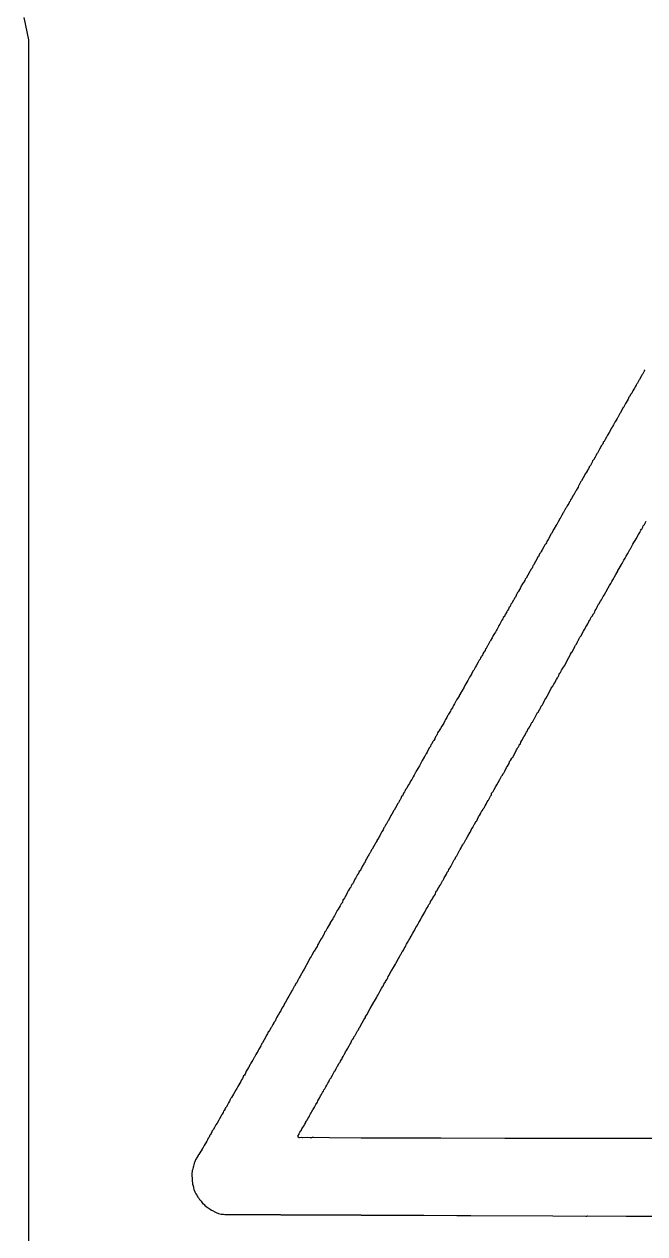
# Model space of a CAD drawing. Header units: inches. Extents: x 0 to 5379, y 0 to 5429.
# Drawn here: x 303.22 to 308.1, y 90.54 to 100.06 of the extents above; entities that cross this region are included whole.
import ezdxf

# ---------------------------------------------------------------- set-up
doc = ezdxf.new("R2010")
doc.units = ezdxf.units.IN
doc.layers.add('Bottom Overlay', color=54, linetype='Continuous')
doc.layers.add('SIG 01', color=90, linetype='Continuous')

msp = doc.modelspace()

# ---------------------------------------------------------------- linework, layer by layer
at = {"layer": 'Bottom Overlay'}
for p, q in [((308.0906, 97.3295), (308.0792, 97.3082)), ((308.0939, 97.3376), (308.0906, 97.3295)), ((308.0972, 97.3409), (308.0939, 97.3376)), ((308.0383, 97.2363), (308.0334, 97.2314)), ((308.0498, 97.2576), (308.0383, 97.2363)), ((308.0514, 97.2608), (308.0498, 97.2576)), ((308.0547, 97.2641), (308.0514, 97.2608)), ((308.071, 97.2935), (308.0547, 97.2641)), ((308.0759, 97.305), (308.071, 97.2935)), ((308.0792, 97.3082), (308.0759, 97.305)), ((307.9861, 97.1481), (307.9763, 97.1301)), ((307.9942, 97.1563), (307.9861, 97.1481)), ((307.9975, 97.1644), (307.9942, 97.1563)), ((308.0024, 97.1759), (307.9975, 97.1644)), ((308.0106, 97.1873), (308.0024, 97.1759)), ((308.0138, 97.1955), (308.0106, 97.1873)), ((308.0204, 97.2053), (308.0138, 97.1955)), ((308.0285, 97.22), (308.0204, 97.2053)), ((308.0334, 97.2314), (308.0285, 97.22)), ((307.9289, 97.0452), (307.924, 97.0403)), ((307.9452, 97.0762), (307.9289, 97.0452)), ((307.9534, 97.0909), (307.9452, 97.0762)), ((307.955, 97.0942), (307.9534, 97.0909)), ((307.9575, 97.0966), (307.955, 97.0942)), ((307.9656, 97.1097), (307.9575, 97.0966)), ((307.9714, 97.1252), (307.9656, 97.1097)), ((307.9763, 97.1301), (307.9714, 97.1252)), ((307.8782, 96.9586), (307.8635, 96.9308)), ((307.8799, 96.9619), (307.8782, 96.9586)), ((307.8831, 96.9651), (307.8799, 96.9619)), ((307.8995, 96.9962), (307.8831, 96.9651)), ((307.9011, 96.9994), (307.8995, 96.9962)), ((307.9044, 97.0027), (307.9011, 96.9994)), ((307.924, 97.0403), (307.9044, 97.0027)), ((307.8317, 96.8793), (307.8178, 96.8508)), ((307.839, 96.8883), (307.8317, 96.8793)), ((307.8406, 96.8949), (307.839, 96.8883)), ((307.8488, 96.9063), (307.8406, 96.8949)), ((307.8586, 96.9243), (307.8488, 96.9063)), ((307.8603, 96.9275), (307.8586, 96.9243)), ((307.8635, 96.9308), (307.8603, 96.9275)), ((307.7671, 96.7658), (307.7622, 96.7527)), ((307.7688, 96.7707), (307.7671, 96.7658)), ((307.7704, 96.774), (307.7688, 96.7707)), ((307.7753, 96.7772), (307.7704, 96.774)), ((307.7835, 96.7919), (307.7753, 96.7772)), ((307.7949, 96.8099), (307.7835, 96.7919)), ((307.7965, 96.8164), (307.7949, 96.8099)), ((307.8031, 96.8262), (307.7965, 96.8164)), ((307.8145, 96.8475), (307.8031, 96.8262)), ((307.8178, 96.8508), (307.8145, 96.8475)), ((307.7132, 96.6694), (307.7091, 96.6588)), ((307.7165, 96.6776), (307.7132, 96.6694)), ((307.723, 96.6841), (307.7165, 96.6776)), ((307.7393, 96.7151), (307.723, 96.6841)), ((307.7549, 96.7437), (307.7393, 96.7151)), ((307.7622, 96.7527), (307.7549, 96.7437)), ((307.6577, 96.573), (307.6528, 96.5616)), ((307.6593, 96.5763), (307.6577, 96.573)), ((307.6675, 96.5877), (307.6593, 96.5763)), ((307.6805, 96.6122), (307.6675, 96.5877)), ((307.6854, 96.6237), (307.6805, 96.6122)), ((307.6871, 96.6269), (307.6854, 96.6237)), ((307.6952, 96.6351), (307.6871, 96.6269)), ((307.705, 96.6531), (307.6952, 96.6351)), ((307.7091, 96.6588), (307.705, 96.6531)), ((307.6119, 96.4913), (307.5988, 96.4668)), ((307.6233, 96.5126), (307.6119, 96.4913)), ((307.6266, 96.5207), (307.6233, 96.5126)), ((307.6315, 96.5256), (307.6266, 96.5207)), ((307.6413, 96.5436), (307.6315, 96.5256)), ((307.643, 96.5469), (307.6413, 96.5436)), ((307.6462, 96.5501), (307.643, 96.5469)), ((307.6528, 96.5616), (307.6462, 96.5501)), ((307.5482, 96.3786), (307.5368, 96.3573)), ((307.5498, 96.3818), (307.5482, 96.3786)), ((307.5531, 96.3851), (307.5498, 96.3818)), ((307.5629, 96.4031), (307.5531, 96.3851)), ((307.5711, 96.4178), (307.5629, 96.4031)), ((307.5743, 96.426), (307.5711, 96.4178)), ((307.5776, 96.4292), (307.5743, 96.426)), ((307.5939, 96.4603), (307.5776, 96.4292)), ((307.5956, 96.4635), (307.5939, 96.4603)), ((307.5988, 96.4668), (307.5956, 96.4635)), ((307.4975, 96.2887), (307.491, 96.2773)), ((307.5008, 96.2969), (307.4975, 96.2887)), ((307.5041, 96.3002), (307.5008, 96.2969)), ((307.5057, 96.3034), (307.5041, 96.3002)), ((307.5082, 96.3059), (307.5057, 96.3034)), ((307.5123, 96.3165), (307.5082, 96.3059)), ((307.5188, 96.3263), (307.5123, 96.3165)), ((307.5319, 96.3508), (307.5188, 96.3263)), ((307.5335, 96.3541), (307.5319, 96.3508)), ((307.5368, 96.3573), (307.5335, 96.3541)), ((307.4436, 96.1972), (307.4289, 96.1694)), ((307.4534, 96.2152), (307.4436, 96.1972)), ((307.4551, 96.2185), (307.4534, 96.2152)), ((307.4583, 96.2217), (307.4551, 96.2185)), ((307.46, 96.225), (307.4583, 96.2217)), ((307.4624, 96.2275), (307.46, 96.225)), ((307.4665, 96.2381), (307.4624, 96.2275)), ((307.4714, 96.2495), (307.4665, 96.2381)), ((307.4763, 96.2544), (307.4714, 96.2495)), ((307.4804, 96.2601), (307.4763, 96.2544)), ((307.4845, 96.2707), (307.4804, 96.2601)), ((307.491, 96.2773), (307.4845, 96.2707)), ((307.3979, 96.1172), (307.3815, 96.0861)), ((307.3995, 96.1204), (307.3979, 96.1172)), ((307.4028, 96.1237), (307.3995, 96.1204)), ((307.4142, 96.1449), (307.4028, 96.1237)), ((307.424, 96.1629), (307.4142, 96.1449)), ((307.4257, 96.1662), (307.424, 96.1629)), ((307.4289, 96.1694), (307.4257, 96.1662)), ((308.0718, 96.0869), (308.0759, 96.091)), ((308.0759, 96.091), (308.0792, 96.1025)), ((308.0792, 96.1025), (308.0833, 96.1131)), ((308.0833, 96.1131), (308.0857, 96.1155)), ((308.0857, 96.1155), (308.0874, 96.1188)), ((308.0874, 96.1188), (308.0923, 96.1237)), ((308.0923, 96.1237), (308.1053, 96.1482)), ((307.3293, 95.9979), (307.326, 95.9897)), ((307.3374, 96.0093), (307.3293, 95.9979)), ((307.3538, 96.0387), (307.3374, 96.0093)), ((307.357, 96.0469), (307.3538, 96.0387)), ((307.3619, 96.0518), (307.357, 96.0469)), ((307.3766, 96.0796), (307.3619, 96.0518)), ((307.3783, 96.0829), (307.3766, 96.0796)), ((307.3815, 96.0861), (307.3783, 96.0829)), ((308.0106, 95.9799), (308.0204, 95.9979)), ((308.0204, 95.9979), (308.0269, 96.0093)), ((308.0269, 96.0093), (308.0449, 96.0436)), ((308.0449, 96.0436), (308.0555, 96.0592)), ((308.0555, 96.0592), (308.0596, 96.0682)), ((308.0596, 96.0682), (308.0637, 96.0788)), ((308.0637, 96.0788), (308.0686, 96.0853)), ((308.0686, 96.0853), (308.0718, 96.0869)), ((307.277, 95.9031), (307.2696, 95.8942)), ((307.2802, 95.9113), (307.277, 95.9031)), ((307.2884, 95.9227), (307.2802, 95.9113)), ((307.3015, 95.9473), (307.2884, 95.9227)), ((307.3097, 95.962), (307.3015, 95.9473)), ((307.3113, 95.9652), (307.3097, 95.962)), ((307.3162, 95.9701), (307.3113, 95.9652)), ((307.3219, 95.9791), (307.3162, 95.9701)), ((307.326, 95.9897), (307.3219, 95.9791)), ((307.9615, 95.895), (307.9681, 95.9048)), ((307.9681, 95.9048), (307.9722, 95.9154)), ((307.9722, 95.9154), (307.9787, 95.9252)), ((307.9787, 95.9252), (307.9812, 95.9276)), ((307.9812, 95.9276), (307.9828, 95.9309)), ((307.9828, 95.9309), (308.0024, 95.9685)), ((308.0024, 95.9685), (308.0106, 95.9799)), ((307.2231, 95.8067), (307.2198, 95.8035)), ((307.2492, 95.8558), (307.2231, 95.8067)), ((307.2508, 95.8623), (307.2492, 95.8558)), ((307.2541, 95.8656), (307.2508, 95.8623)), ((307.2557, 95.8688), (307.2541, 95.8656)), ((307.2615, 95.8745), (307.2557, 95.8688)), ((307.2647, 95.8827), (307.2615, 95.8745)), ((307.2672, 95.8917), (307.2647, 95.8827)), ((307.2696, 95.8942), (307.2672, 95.8917)), ((307.9093, 95.8018), (307.9109, 95.8051)), ((307.9109, 95.8051), (307.9174, 95.8149)), ((307.9174, 95.8149), (307.9223, 95.8263)), ((307.9223, 95.8263), (307.9305, 95.8411)), ((307.9305, 95.8411), (307.9419, 95.859)), ((307.9419, 95.859), (307.9501, 95.8737)), ((307.9501, 95.8737), (307.9615, 95.895)), ((307.1757, 95.7251), (307.1626, 95.7005)), ((307.1904, 95.7528), (307.1757, 95.7251)), ((307.1937, 95.7561), (307.1904, 95.7528)), ((307.2002, 95.7675), (307.1937, 95.7561)), ((307.2018, 95.7708), (307.2002, 95.7675)), ((307.2051, 95.7741), (307.2018, 95.7708)), ((307.2067, 95.7773), (307.2051, 95.7741)), ((307.2092, 95.7798), (307.2067, 95.7773)), ((307.2124, 95.788), (307.2092, 95.7798)), ((307.2149, 95.7969), (307.2124, 95.788)), ((307.2182, 95.8002), (307.2149, 95.7969)), ((307.2198, 95.8035), (307.2182, 95.8002)), ((307.8439, 95.6875), (307.8668, 95.73)), ((307.8668, 95.73), (307.8831, 95.7561)), ((307.8831, 95.7561), (307.8848, 95.7594)), ((307.8848, 95.7594), (307.8946, 95.7773)), ((307.8946, 95.7773), (307.9011, 95.7888)), ((307.9011, 95.7888), (307.9093, 95.8018)), ((307.1177, 95.6229), (307.0997, 95.5919)), ((307.1218, 95.6336), (307.1177, 95.6229)), ((307.125, 95.6417), (307.1218, 95.6336)), ((307.1299, 95.6466), (307.125, 95.6417)), ((307.1397, 95.6646), (307.1299, 95.6466)), ((307.1446, 95.6695), (307.1397, 95.6646)), ((307.1512, 95.6809), (307.1446, 95.6695)), ((307.1561, 95.6924), (307.1512, 95.6809)), ((307.1577, 95.6956), (307.1561, 95.6924)), ((307.1626, 95.7005), (307.1577, 95.6956)), ((307.7916, 95.5943), (307.808, 95.6254)), ((307.808, 95.6254), (307.8178, 95.6434)), ((307.8178, 95.6434), (307.8243, 95.6499)), ((307.8243, 95.6499), (307.8276, 95.6581)), ((307.8276, 95.6581), (307.8341, 95.6695)), ((307.8341, 95.6695), (307.8374, 95.6728)), ((307.8374, 95.6728), (307.8439, 95.6875)), ((307.0613, 95.5241), (307.0515, 95.5061)), ((307.0629, 95.5274), (307.0613, 95.5241)), ((307.0662, 95.5306), (307.0629, 95.5274)), ((307.0679, 95.5339), (307.0662, 95.5306)), ((307.0711, 95.5421), (307.0679, 95.5339)), ((307.0777, 95.5519), (307.0711, 95.5421)), ((307.0842, 95.5633), (307.0777, 95.5519)), ((307.0875, 95.5715), (307.0842, 95.5633)), ((307.0924, 95.5829), (307.0875, 95.5715)), ((307.0956, 95.5862), (307.0924, 95.5829)), ((307.0997, 95.5919), (307.0956, 95.5862)), ((307.7377, 95.5012), (307.7475, 95.5192)), ((307.7475, 95.5192), (307.7541, 95.529)), ((307.7541, 95.529), (307.7606, 95.5404)), ((307.7606, 95.5404), (307.7688, 95.5551)), ((307.7688, 95.5551), (307.7753, 95.5666)), ((307.7753, 95.5666), (307.7884, 95.5911)), ((307.7884, 95.5911), (307.7916, 95.5943)), ((307.0107, 95.4359), (307.0025, 95.4212)), ((307.0172, 95.4457), (307.0107, 95.4359)), ((307.0237, 95.4571), (307.0172, 95.4457)), ((307.0303, 95.4718), (307.0237, 95.4571)), ((307.0335, 95.4751), (307.0303, 95.4718)), ((307.0393, 95.4841), (307.0335, 95.4751)), ((307.0433, 95.4947), (307.0393, 95.4841)), ((307.0515, 95.5061), (307.0433, 95.4947)), ((307.692, 95.4195), (307.6969, 95.4244)), ((307.6969, 95.4244), (307.7018, 95.4359)), ((307.7018, 95.4359), (307.7059, 95.4465)), ((307.7059, 95.4465), (307.7124, 95.4563)), ((307.7124, 95.4563), (307.7165, 95.4604)), ((307.7165, 95.4604), (307.7214, 95.4718)), ((307.7214, 95.4718), (307.7246, 95.48)), ((307.7246, 95.48), (307.7328, 95.4947)), ((307.7328, 95.4947), (307.7361, 95.4979)), ((307.7361, 95.4979), (307.7377, 95.5012)), ((306.9551, 95.3378), (306.9486, 95.328)), ((306.9723, 95.3697), (306.9551, 95.3378)), ((306.9788, 95.3795), (306.9723, 95.3697)), ((306.9829, 95.3901), (306.9788, 95.3795)), ((306.9919, 95.3991), (306.9829, 95.3901)), ((306.996, 95.4097), (306.9919, 95.3991)), ((306.9992, 95.4179), (306.996, 95.4097)), ((307.0025, 95.4212), (306.9992, 95.4179)), ((307.6397, 95.328), (307.6479, 95.3395)), ((307.6479, 95.3395), (307.6519, 95.3501)), ((307.6519, 95.3501), (307.6552, 95.3583)), ((307.6552, 95.3583), (307.6609, 95.3672)), ((307.6609, 95.3672), (307.6642, 95.3705)), ((307.6642, 95.3705), (307.6658, 95.3738)), ((307.6658, 95.3738), (307.6691, 95.3819)), ((307.6691, 95.3819), (307.6732, 95.3926)), ((307.6732, 95.3926), (307.6822, 95.4016)), ((307.6822, 95.4016), (307.692, 95.4195)), ((306.9012, 95.2447), (306.8947, 95.23)), ((306.9045, 95.248), (306.9012, 95.2447)), ((306.9143, 95.2659), (306.9045, 95.248)), ((306.9208, 95.2758), (306.9143, 95.2659)), ((306.929, 95.2905), (306.9208, 95.2758)), ((306.9339, 95.2986), (306.929, 95.2905)), ((306.9453, 95.3199), (306.9339, 95.2986)), ((306.9486, 95.328), (306.9453, 95.3199)), ((307.5776, 95.2202), (307.5858, 95.2349)), ((307.5858, 95.2349), (307.5907, 95.2398)), ((307.5907, 95.2398), (307.5923, 95.2431)), ((307.5923, 95.2431), (307.6135, 95.2839)), ((307.6135, 95.2839), (307.6217, 95.2954)), ((307.6217, 95.2954), (307.6233, 95.2986)), ((307.6233, 95.2986), (307.6332, 95.3166)), ((307.6332, 95.3166), (307.6397, 95.328)), ((306.844, 95.1434), (306.8391, 95.132)), ((306.8473, 95.1467), (306.844, 95.1434)), ((306.8587, 95.1679), (306.8473, 95.1467)), ((306.8604, 95.1712), (306.8587, 95.1679)), ((306.8636, 95.1745), (306.8604, 95.1712)), ((306.8783, 95.2022), (306.8636, 95.1745)), ((306.88, 95.2055), (306.8783, 95.2022)), ((306.8832, 95.2088), (306.88, 95.2055)), ((306.8947, 95.23), (306.8832, 95.2088)), ((307.5302, 95.132), (307.54, 95.1499)), ((307.54, 95.1499), (307.5449, 95.1614)), ((307.5449, 95.1614), (307.5515, 95.1728)), ((307.5515, 95.1728), (307.558, 95.1794)), ((307.558, 95.1794), (307.5653, 95.1998)), ((307.5653, 95.1998), (307.5694, 95.2055)), ((307.5694, 95.2055), (307.5727, 95.2088)), ((307.5727, 95.2088), (307.5743, 95.212)), ((307.5743, 95.212), (307.5776, 95.2202)), ((306.7917, 95.0503), (306.7852, 95.0388)), ((306.7934, 95.0536), (306.7917, 95.0503)), ((306.7966, 95.0568), (306.7934, 95.0536)), ((306.7983, 95.0601), (306.7966, 95.0568)), ((306.8007, 95.0625), (306.7983, 95.0601)), ((306.8048, 95.0732), (306.8007, 95.0625)), ((306.8081, 95.0813), (306.8048, 95.0732)), ((306.8122, 95.0854), (306.8081, 95.0813)), ((306.8154, 95.087), (306.8122, 95.0854)), ((306.8203, 95.0952), (306.8154, 95.087)), ((306.8228, 95.1042), (306.8203, 95.0952)), ((306.826, 95.1124), (306.8228, 95.1042)), ((306.8277, 95.1156), (306.826, 95.1124)), ((306.8326, 95.1205), (306.8277, 95.1156)), ((306.8391, 95.132), (306.8326, 95.1205)), ((307.4632, 95.0111), (307.4975, 95.0764)), ((307.4975, 95.0764), (307.509, 95.0944)), ((307.509, 95.0944), (307.5123, 95.1026)), ((307.5123, 95.1026), (307.5188, 95.114)), ((307.5188, 95.114), (307.5237, 95.1189)), ((307.5237, 95.1189), (307.5253, 95.1222)), ((307.5253, 95.1222), (307.5286, 95.1254)), ((307.5286, 95.1254), (307.5302, 95.132)), ((306.7444, 94.967), (306.7329, 94.9457)), ((306.7509, 94.9768), (306.7444, 94.967)), ((306.764, 95.0013), (306.7509, 94.9768)), ((306.7705, 95.0111), (306.764, 95.0013)), ((306.7852, 95.0388), (306.7705, 95.0111)), ((307.4216, 94.9433), (307.4273, 94.9523)), ((307.4273, 94.9523), (307.4338, 94.9588)), ((307.4338, 94.9588), (307.4371, 94.967)), ((307.4371, 94.967), (307.4412, 94.9776)), ((307.4412, 94.9776), (307.4453, 94.9817)), ((307.4453, 94.9817), (307.4469, 94.9849)), ((307.4469, 94.9849), (307.4551, 94.9996)), ((307.4551, 94.9996), (307.4632, 95.0111)), ((306.6806, 94.8542), (306.6741, 94.8428)), ((306.6888, 94.8673), (306.6806, 94.8542)), ((306.7035, 94.8951), (306.6888, 94.8673)), ((306.7166, 94.9196), (306.7035, 94.8951)), ((306.7247, 94.931), (306.7166, 94.9196)), ((306.7329, 94.9457), (306.7247, 94.931)), ((307.3717, 94.851), (307.3799, 94.8657)), ((307.3799, 94.8657), (307.3881, 94.8771)), ((307.3881, 94.8771), (307.3897, 94.8836)), ((307.3897, 94.8836), (307.4012, 94.9016)), ((307.4012, 94.9016), (307.4093, 94.9163)), ((307.4093, 94.9163), (307.4126, 94.9196)), ((307.4126, 94.9196), (307.4142, 94.9228)), ((307.4142, 94.9228), (307.4191, 94.9343)), ((307.4191, 94.9343), (307.4216, 94.9433)), ((306.6267, 94.7595), (306.6186, 94.7448)), ((306.6349, 94.7725), (306.6267, 94.7595)), ((306.6365, 94.7758), (306.6349, 94.7725)), ((306.6398, 94.784), (306.6365, 94.7758)), ((306.648, 94.797), (306.6398, 94.784)), ((306.6496, 94.8003), (306.648, 94.797)), ((306.6578, 94.8117), (306.6496, 94.8003)), ((306.6741, 94.8428), (306.6578, 94.8117)), ((307.3178, 94.7529), (307.3374, 94.7905)), ((307.3374, 94.7905), (307.3603, 94.833)), ((307.3603, 94.833), (307.3717, 94.851)), ((306.5712, 94.6631), (306.5687, 94.6541)), ((306.5834, 94.6802), (306.5712, 94.6631)), ((306.5867, 94.6884), (306.5834, 94.6802)), ((306.5908, 94.699), (306.5867, 94.6884)), ((306.5989, 94.7105), (306.5908, 94.699)), ((306.6104, 94.7317), (306.5989, 94.7105)), ((306.612, 94.735), (306.6104, 94.7317)), ((306.6186, 94.7448), (306.612, 94.735)), ((307.259, 94.6484), (307.2688, 94.6663)), ((307.2688, 94.6663), (307.2737, 94.6712)), ((307.2737, 94.6712), (307.2811, 94.6917)), ((307.2811, 94.6917), (307.2835, 94.6941)), ((307.2835, 94.6941), (307.2851, 94.6974)), ((307.2851, 94.6974), (307.2884, 94.7006)), ((307.2884, 94.7006), (307.2901, 94.7039)), ((307.2901, 94.7039), (307.2966, 94.7137)), ((307.2966, 94.7137), (307.308, 94.7382)), ((307.308, 94.7382), (307.3097, 94.7415)), ((307.3097, 94.7415), (307.3178, 94.7529)), ((306.5222, 94.5765), (306.514, 94.5585)), ((306.5287, 94.5863), (306.5222, 94.5765)), ((306.5385, 94.6043), (306.5287, 94.5863)), ((306.5434, 94.6157), (306.5385, 94.6043)), ((306.5467, 94.619), (306.5434, 94.6157)), ((306.5532, 94.6304), (306.5467, 94.619)), ((306.5565, 94.6386), (306.5532, 94.6304)), ((306.563, 94.6451), (306.5565, 94.6386)), ((306.5687, 94.6541), (306.563, 94.6451)), ((307.2116, 94.5667), (307.2165, 94.5781)), ((307.2165, 94.5781), (307.2247, 94.5928)), ((307.2247, 94.5928), (307.228, 94.5961)), ((307.228, 94.5961), (307.2296, 94.5994)), ((307.2296, 94.5994), (307.2525, 94.6418)), ((307.2525, 94.6418), (307.259, 94.6484)), ((306.4666, 94.4817), (306.4625, 94.4711)), ((306.4715, 94.4899), (306.4666, 94.4817)), ((306.4731, 94.4932), (306.4715, 94.4899)), ((306.4764, 94.4964), (306.4731, 94.4932)), ((306.4829, 94.5079), (306.4764, 94.4964)), ((306.4895, 94.5177), (306.4829, 94.5079)), ((306.4993, 94.5356), (306.4895, 94.5177)), ((306.5091, 94.5503), (306.4993, 94.5356)), ((306.514, 94.5585), (306.5091, 94.5503)), ((307.1561, 94.4703), (307.1659, 94.4883)), ((307.1659, 94.4883), (307.1724, 94.4981)), ((307.1724, 94.4981), (307.1765, 94.5087)), ((307.1765, 94.5087), (307.183, 94.5185)), ((307.183, 94.5185), (307.1937, 94.5373)), ((307.1937, 94.5373), (307.1969, 94.5405)), ((307.1969, 94.5405), (307.2002, 94.5487)), ((307.2002, 94.5487), (307.2084, 94.5634)), ((307.2084, 94.5634), (307.2116, 94.5667)), ((306.4111, 94.3788), (306.4094, 94.3755)), ((306.4143, 94.387), (306.4111, 94.3788)), ((306.4209, 94.3968), (306.4143, 94.387)), ((306.4274, 94.4082), (306.4209, 94.3968)), ((306.429, 94.4147), (306.4274, 94.4082)), ((306.4356, 94.4213), (306.429, 94.4147)), ((306.4437, 94.436), (306.4356, 94.4213)), ((306.4503, 94.4523), (306.4437, 94.436)), ((306.4552, 94.4572), (306.4503, 94.4523)), ((306.4568, 94.4605), (306.4552, 94.4572)), ((306.4593, 94.4629), (306.4568, 94.4605)), ((306.4625, 94.4711), (306.4593, 94.4629)), ((307.1022, 94.3723), (307.1071, 94.3837)), ((307.1071, 94.3837), (307.1087, 94.387)), ((307.1087, 94.387), (307.1128, 94.3927)), ((307.1128, 94.3927), (307.1152, 94.3935)), ((307.1152, 94.3935), (307.1169, 94.3968)), ((307.1169, 94.3968), (307.1218, 94.4082)), ((307.1218, 94.4082), (307.1299, 94.4229)), ((307.1299, 94.4229), (307.1446, 94.4507)), ((307.1446, 94.4507), (307.1528, 94.4621)), ((307.1528, 94.4621), (307.1561, 94.4703)), ((306.3571, 94.2857), (306.3457, 94.2644)), ((306.3588, 94.2889), (306.3571, 94.2857)), ((306.3653, 94.2987), (306.3588, 94.2889)), ((306.3735, 94.3134), (306.3653, 94.2987)), ((306.3751, 94.3167), (306.3735, 94.3134)), ((306.3833, 94.3298), (306.3751, 94.3167)), ((306.3931, 94.3477), (306.3833, 94.3298)), ((306.4021, 94.3665), (306.3931, 94.3477)), ((306.4094, 94.3755), (306.4021, 94.3665)), ((307.0433, 94.271), (307.0499, 94.2824)), ((307.0499, 94.2824), (307.0531, 94.2857)), ((307.0531, 94.2857), (307.0548, 94.2889)), ((307.0548, 94.2889), (307.058, 94.2922)), ((307.058, 94.2922), (307.0809, 94.3363)), ((307.0809, 94.3363), (307.0875, 94.3477)), ((307.0875, 94.3477), (307.0907, 94.3559)), ((307.0907, 94.3559), (307.0973, 94.3673)), ((307.0973, 94.3673), (307.1022, 94.3723)), ((306.3032, 94.1893), (306.2934, 94.1713)), ((306.3114, 94.2023), (306.3032, 94.1893)), ((306.3228, 94.2236), (306.3114, 94.2023)), ((306.3392, 94.2546), (306.3228, 94.2236)), ((306.3457, 94.2644), (306.3392, 94.2546)), ((306.9943, 94.1811), (307.009, 94.2089)), ((307.009, 94.2089), (307.0156, 94.2203)), ((307.0156, 94.2203), (307.0286, 94.2415)), ((307.0286, 94.2415), (307.0319, 94.253)), ((307.0319, 94.253), (307.0352, 94.2612)), ((307.0352, 94.2612), (307.0417, 94.2677)), ((307.0417, 94.2677), (307.0433, 94.271)), ((306.2542, 94.1027), (306.2444, 94.0847)), ((306.2624, 94.1157), (306.2542, 94.1027)), ((306.2738, 94.137), (306.2624, 94.1157)), ((306.282, 94.1501), (306.2738, 94.137)), ((306.2902, 94.1648), (306.282, 94.1501)), ((306.2934, 94.1713), (306.2902, 94.1664)), ((306.2902, 94.1664), (306.2902, 94.1648)), ((306.9322, 94.0733), (306.942, 94.0912)), ((306.942, 94.0912), (306.9551, 94.1157)), ((306.9551, 94.1157), (306.9617, 94.1255)), ((306.9617, 94.1255), (306.9657, 94.1362)), ((306.9657, 94.1362), (306.9698, 94.1419)), ((306.9698, 94.1419), (306.9764, 94.1484)), ((306.9764, 94.1484), (306.9813, 94.1615)), ((306.9813, 94.1615), (306.9886, 94.1705)), ((306.9886, 94.1705), (306.9943, 94.1811)), ((306.1987, 94.0079), (306.1929, 93.9924)), ((306.2068, 94.0193), (306.1987, 94.0079)), ((306.2117, 94.0275), (306.2068, 94.0193)), ((306.215, 94.0357), (306.2117, 94.0275)), ((306.2232, 94.0471), (306.215, 94.0357)), ((306.2281, 94.0553), (306.2232, 94.0471)), ((306.2362, 94.0733), (306.2281, 94.0553)), ((306.2444, 94.0847), (306.2362, 94.0733)), ((306.8865, 93.9899), (306.8898, 93.9981)), ((306.8898, 93.9981), (306.8914, 94.0063)), ((306.8914, 94.0063), (306.8988, 94.0153)), ((306.8988, 94.0153), (306.9012, 94.0177)), ((306.9012, 94.0177), (306.9028, 94.021)), ((306.9028, 94.021), (306.911, 94.0357)), ((306.911, 94.0357), (306.9241, 94.0602)), ((306.9241, 94.0602), (306.9322, 94.0733)), ((306.1496, 93.9197), (306.1349, 93.8919)), ((306.1513, 93.9229), (306.1496, 93.9197)), ((306.1545, 93.9262), (306.1513, 93.9229)), ((306.1586, 93.9319), (306.1545, 93.9262)), ((306.1627, 93.9426), (306.1586, 93.9319)), ((306.166, 93.9507), (306.1627, 93.9426)), ((306.1709, 93.9556), (306.166, 93.9507)), ((306.1766, 93.9646), (306.1709, 93.9556)), ((306.1823, 93.9801), (306.1766, 93.9646)), ((306.1889, 93.9867), (306.1823, 93.9801)), ((306.1929, 93.9924), (306.1889, 93.9867)), ((306.8358, 93.8984), (306.8391, 93.9066)), ((306.8391, 93.9066), (306.8473, 93.9213)), ((306.8473, 93.9213), (306.862, 93.9491)), ((306.862, 93.9491), (306.8653, 93.9524)), ((306.8653, 93.9524), (306.8816, 93.9834)), ((306.8816, 93.9834), (306.8849, 93.9867)), ((306.8849, 93.9867), (306.8865, 93.9899)), ((306.0892, 93.8102), (306.0794, 93.7922)), ((306.0974, 93.8282), (306.0892, 93.8102)), ((306.099, 93.8315), (306.0974, 93.8282)), ((306.1072, 93.8429), (306.099, 93.8315)), ((306.1219, 93.8707), (306.1072, 93.8429)), ((306.1251, 93.8739), (306.1219, 93.8707)), ((306.1349, 93.8919), (306.1251, 93.8739)), ((306.7787, 93.802), (306.7885, 93.82)), ((306.7885, 93.82), (306.795, 93.8315)), ((306.795, 93.8315), (306.8032, 93.8445)), ((306.8032, 93.8445), (306.8064, 93.8527)), ((306.8064, 93.8527), (306.8146, 93.8674)), ((306.8146, 93.8674), (306.8195, 93.8723)), ((306.8195, 93.8723), (306.8244, 93.8837)), ((306.8244, 93.8837), (306.826, 93.887)), ((306.826, 93.887), (306.8342, 93.8952)), ((306.8342, 93.8952), (306.8358, 93.8984)), ((306.0369, 93.7187), (306.0287, 93.704)), ((306.0434, 93.7351), (306.0369, 93.7187)), ((306.0483, 93.74), (306.0434, 93.7351)), ((306.0549, 93.7514), (306.0483, 93.74)), ((306.0582, 93.7596), (306.0549, 93.7514)), ((306.0606, 93.762), (306.0582, 93.7596)), ((306.068, 93.771), (306.0606, 93.762)), ((306.0745, 93.7873), (306.068, 93.771)), ((306.0794, 93.7922), (306.0745, 93.7873)), ((306.7247, 93.704), (306.7313, 93.7187)), ((306.7313, 93.7187), (306.7395, 93.7334)), ((306.7395, 93.7334), (306.7427, 93.7367)), ((306.7427, 93.7367), (306.746, 93.7449)), ((306.746, 93.7449), (306.7501, 93.7555)), ((306.7501, 93.7555), (306.7542, 93.7612)), ((306.7542, 93.7612), (306.7591, 93.7661)), ((306.7591, 93.7661), (306.7623, 93.7743)), ((306.7623, 93.7743), (306.7689, 93.7857)), ((306.7689, 93.7857), (306.7738, 93.7906)), ((306.7738, 93.7906), (306.7787, 93.802)), ((305.9805, 93.6199), (305.9748, 93.6093)), ((305.9879, 93.6289), (305.9805, 93.6199)), ((305.9895, 93.6354), (305.9879, 93.6289)), ((306.0018, 93.6526), (305.9895, 93.6354)), ((306.0042, 93.6615), (306.0018, 93.6526)), ((306.0108, 93.6713), (306.0042, 93.6615)), ((306.0206, 93.6893), (306.0108, 93.6713)), ((306.0255, 93.7007), (306.0206, 93.6893)), ((306.0287, 93.704), (306.0255, 93.7007)), ((306.67, 93.6117), (306.6741, 93.6174)), ((306.6741, 93.6174), (306.6806, 93.6272)), ((306.6806, 93.6272), (306.6888, 93.6419)), ((306.6888, 93.6419), (306.6921, 93.6452)), ((306.6921, 93.6452), (306.7051, 93.6697)), ((306.7051, 93.6697), (306.7215, 93.7007)), ((306.7215, 93.7007), (306.7247, 93.704)), ((305.9266, 93.5218), (305.9209, 93.5129)), ((305.9307, 93.5325), (305.9266, 93.5218)), ((305.9356, 93.5374), (305.9307, 93.5325)), ((305.9421, 93.5488), (305.9356, 93.5374)), ((305.9471, 93.5602), (305.9421, 93.5488)), ((305.9487, 93.5635), (305.9471, 93.5602)), ((305.952, 93.5668), (305.9487, 93.5635)), ((305.965, 93.5913), (305.952, 93.5668)), ((305.9748, 93.6093), (305.965, 93.5913)), ((306.6169, 93.5145), (306.6284, 93.5357)), ((306.6284, 93.5357), (306.6414, 93.5602)), ((306.6414, 93.5602), (306.6447, 93.5635)), ((306.6447, 93.5635), (306.6512, 93.5782)), ((306.6512, 93.5782), (306.6578, 93.5897)), ((306.6578, 93.5897), (306.6659, 93.6011)), ((306.6659, 93.6011), (306.67, 93.6117)), ((305.8735, 93.4295), (305.867, 93.4181)), ((305.885, 93.4508), (305.8735, 93.4295)), ((305.8891, 93.4565), (305.885, 93.4508)), ((305.8956, 93.4663), (305.8891, 93.4565)), ((305.9013, 93.4818), (305.8956, 93.4663)), ((305.9078, 93.4916), (305.9013, 93.4818)), ((305.9176, 93.5096), (305.9078, 93.4916)), ((305.9209, 93.5129), (305.9176, 93.5096)), ((306.5663, 93.4214), (306.5695, 93.4295)), ((306.5695, 93.4295), (306.5842, 93.4573)), ((306.5842, 93.4573), (306.5973, 93.4818)), ((306.5973, 93.4818), (306.6038, 93.4916)), ((306.6038, 93.4916), (306.6096, 93.5071)), ((306.6096, 93.5071), (306.6169, 93.5145)), ((305.8163, 93.3299), (305.8016, 93.2988)), ((305.8229, 93.3397), (305.8163, 93.3299)), ((305.8376, 93.3675), (305.8229, 93.3397)), ((305.8409, 93.3707), (305.8376, 93.3675)), ((305.8474, 93.3822), (305.8409, 93.3707)), ((305.8507, 93.3903), (305.8474, 93.3822)), ((305.8596, 93.3993), (305.8507, 93.3903)), ((305.8637, 93.4099), (305.8596, 93.3993)), ((305.867, 93.4181), (305.8637, 93.4099)), ((306.5091, 93.3233), (306.5156, 93.3331)), ((306.5156, 93.3331), (306.5173, 93.3397)), ((306.5173, 93.3397), (306.5271, 93.3576)), ((306.5271, 93.3576), (306.5352, 93.3691)), ((306.5352, 93.3691), (306.5409, 93.3846)), ((306.5409, 93.3846), (306.5467, 93.3903)), ((306.5467, 93.3903), (306.5483, 93.3936)), ((306.5483, 93.3936), (306.5516, 93.3969)), ((306.5516, 93.3969), (306.5556, 93.4075)), ((306.5556, 93.4075), (306.5622, 93.4173)), ((306.5622, 93.4173), (306.5663, 93.4214)), ((305.7641, 93.2384), (305.7575, 93.2286)), ((305.7755, 93.2596), (305.7641, 93.2384)), ((305.7829, 93.267), (305.7755, 93.2596)), ((305.7869, 93.2776), (305.7829, 93.267)), ((305.7927, 93.2882), (305.7869, 93.2776)), ((305.7959, 93.2898), (305.7927, 93.2882)), ((305.7967, 93.2923), (305.7959, 93.2898)), ((305.8, 93.2956), (305.7967, 93.2923)), ((305.8016, 93.2988), (305.8, 93.2956)), ((306.4527, 93.2278), (306.4584, 93.2367)), ((306.4584, 93.2367), (306.4633, 93.2416)), ((306.4633, 93.2416), (306.4682, 93.2531)), ((306.4682, 93.2531), (306.4748, 93.2645)), ((306.4748, 93.2645), (306.4846, 93.2825)), ((306.4846, 93.2825), (306.4878, 93.2858)), ((306.4878, 93.2858), (306.5042, 93.3168)), ((306.5042, 93.3168), (306.5075, 93.3201)), ((306.5075, 93.3201), (306.5091, 93.3233)), ((305.7134, 93.142), (305.7069, 93.1354)), ((305.7175, 93.1477), (305.7134, 93.142)), ((305.7216, 93.1665), (305.7175, 93.1477)), ((305.724, 93.1689), (305.7216, 93.1665)), ((305.7314, 93.1779), (305.724, 93.1689)), ((305.733, 93.1812), (305.7314, 93.1779)), ((305.7355, 93.1836), (305.733, 93.1812)), ((305.7396, 93.1943), (305.7355, 93.1836)), ((305.7461, 93.2041), (305.7396, 93.1943)), ((305.7559, 93.222), (305.7461, 93.2041)), ((305.7575, 93.2286), (305.7559, 93.222)), ((306.3972, 93.1314), (306.4045, 93.1387)), ((306.4045, 93.1387), (306.4094, 93.1502)), ((306.4094, 93.1502), (306.4111, 93.1534)), ((306.4111, 93.1534), (306.4192, 93.1649)), ((306.4192, 93.1649), (306.4258, 93.1747)), ((306.4258, 93.1747), (306.4282, 93.1836)), ((306.4282, 93.1836), (306.438, 93.2)), ((306.438, 93.2), (306.4437, 93.2057)), ((306.4437, 93.2057), (306.4486, 93.2171)), ((306.4486, 93.2171), (306.4527, 93.2278)), ((305.6693, 93.0685), (305.6546, 93.0407)), ((305.6775, 93.0832), (305.6693, 93.0685)), ((305.684, 93.093), (305.6775, 93.0832)), ((305.6987, 93.1207), (305.684, 93.093)), ((305.7052, 93.1322), (305.6987, 93.1207)), ((305.7069, 93.1354), (305.7052, 93.1322)), ((306.3424, 93.0325), (306.3506, 93.044)), ((306.3506, 93.044), (306.3653, 93.0717)), ((306.3653, 93.0717), (306.3767, 93.093)), ((306.3767, 93.093), (306.3914, 93.1142)), ((306.3914, 93.1142), (306.3931, 93.1207)), ((306.3931, 93.1207), (306.3972, 93.1314)), ((305.6056, 92.9574), (305.5974, 92.9459)), ((305.6203, 92.9851), (305.6056, 92.9574)), ((305.6219, 92.9884), (305.6203, 92.9851)), ((305.6252, 92.9917), (305.6219, 92.9884)), ((305.6301, 92.9998), (305.6252, 92.9917)), ((305.6334, 93.008), (305.6301, 92.9998)), ((305.6358, 93.0105), (305.6334, 93.008)), ((305.6432, 93.0194), (305.6358, 93.0105)), ((305.6448, 93.0227), (305.6432, 93.0194)), ((305.6481, 93.0309), (305.6448, 93.0227)), ((305.6546, 93.0407), (305.6481, 93.0309)), ((306.2934, 92.9459), (306.2951, 92.9492)), ((306.2951, 92.9492), (306.3032, 92.9606)), ((306.3032, 92.9606), (306.313, 92.9786)), ((306.313, 92.9786), (306.3196, 92.99)), ((306.3196, 92.99), (306.331, 93.0113)), ((306.331, 93.0113), (306.3343, 93.0145)), ((306.3343, 93.0145), (306.3408, 93.0293)), ((306.3408, 93.0293), (306.3424, 93.0325)), ((305.55, 92.861), (305.5304, 92.8234)), ((305.5582, 92.8724), (305.55, 92.861)), ((305.5729, 92.9002), (305.5582, 92.8724)), ((305.5778, 92.9116), (305.5729, 92.9002)), ((305.5794, 92.9149), (305.5778, 92.9116)), ((305.5835, 92.919), (305.5794, 92.9149)), ((305.5933, 92.9353), (305.5835, 92.919)), ((305.5974, 92.9459), (305.5933, 92.9353)), ((306.2395, 92.8495), (306.2477, 92.861)), ((306.2477, 92.861), (306.2509, 92.8691)), ((306.2509, 92.8691), (306.2575, 92.8806)), ((306.2575, 92.8806), (306.2705, 92.9051)), ((306.2705, 92.9051), (306.2869, 92.9312)), ((306.2869, 92.9312), (306.2934, 92.9459)), ((305.4912, 92.758), (305.4879, 92.7499)), ((305.4961, 92.7629), (305.4912, 92.758)), ((305.5076, 92.7842), (305.4961, 92.7629)), ((305.5108, 92.7874), (305.5076, 92.7842)), ((305.5125, 92.7907), (305.5108, 92.7874)), ((305.5149, 92.7932), (305.5125, 92.7907)), ((305.5182, 92.8013), (305.5149, 92.7932)), ((305.5223, 92.812), (305.5182, 92.8013)), ((305.5304, 92.8234), (305.5223, 92.812)), ((306.1856, 92.7564), (306.1938, 92.7646)), ((306.1938, 92.7646), (306.197, 92.7727)), ((306.197, 92.7727), (306.2036, 92.7842)), ((306.2036, 92.7842), (306.2101, 92.794)), ((306.2101, 92.794), (306.2158, 92.8095)), ((306.2158, 92.8095), (306.2224, 92.8193)), ((306.2224, 92.8193), (306.2297, 92.8316)), ((306.2297, 92.8316), (306.2395, 92.8495)), ((305.4651, 92.7107), (305.4357, 92.6551)), ((305.4716, 92.7221), (305.4651, 92.7107)), ((305.4781, 92.7319), (305.4716, 92.7221)), ((305.4879, 92.7499), (305.4781, 92.7319)), ((306.1349, 92.6616), (306.1415, 92.6714)), ((306.1415, 92.6714), (306.1447, 92.6796)), ((306.1447, 92.6796), (306.1545, 92.6976)), ((306.1545, 92.6976), (306.1611, 92.7074)), ((306.1611, 92.7074), (306.1627, 92.7139)), ((306.1627, 92.7139), (306.1725, 92.7319)), ((306.1725, 92.7319), (306.1774, 92.7368)), ((306.1774, 92.7368), (306.184, 92.7531)), ((306.184, 92.7531), (306.1856, 92.7564)), ((305.3867, 92.5669), (305.3785, 92.5538)), ((305.4079, 92.6077), (305.3867, 92.5669)), ((305.4161, 92.6208), (305.4079, 92.6077)), ((305.4324, 92.6518), (305.4161, 92.6208)), ((305.4357, 92.6551), (305.4324, 92.6518)), ((306.0786, 92.5644), (306.0843, 92.5734)), ((306.0843, 92.5734), (306.1023, 92.6077)), ((306.1023, 92.6077), (306.1055, 92.611)), ((306.1055, 92.611), (306.1072, 92.6143)), ((306.1072, 92.6143), (306.1186, 92.6355)), ((306.1186, 92.6355), (306.1268, 92.6469)), ((306.1268, 92.6469), (306.1349, 92.6616)), ((305.3327, 92.4738), (305.3246, 92.459)), ((305.3376, 92.4852), (305.3327, 92.4738)), ((305.3409, 92.4885), (305.3376, 92.4852)), ((305.3532, 92.5105), (305.3409, 92.4885)), ((305.3564, 92.5121), (305.3532, 92.5105)), ((305.3597, 92.517), (305.3564, 92.5121)), ((305.3638, 92.5277), (305.3597, 92.517)), ((305.367, 92.5358), (305.3638, 92.5277)), ((305.3687, 92.5391), (305.367, 92.5358)), ((305.3719, 92.5424), (305.3687, 92.5391)), ((305.3785, 92.5538), (305.3719, 92.5424)), ((306.0238, 92.4689), (306.032, 92.4836)), ((306.032, 92.4836), (306.0369, 92.4885)), ((306.0369, 92.4885), (306.0434, 92.5048)), ((306.0434, 92.5048), (306.0508, 92.5138)), ((306.0508, 92.5138), (306.0533, 92.5162)), ((306.0533, 92.5162), (306.0565, 92.5244)), ((306.0565, 92.5244), (306.0614, 92.5326)), ((306.0614, 92.5326), (306.0696, 92.544)), ((306.0696, 92.544), (306.0737, 92.5546)), ((306.0737, 92.5546), (306.0786, 92.5644)), ((305.2886, 92.397), (305.2706, 92.3627)), ((305.2968, 92.4084), (305.2886, 92.397)), ((305.3164, 92.446), (305.2968, 92.4084)), ((305.318, 92.4492), (305.3164, 92.446)), ((305.3246, 92.459), (305.318, 92.4492)), ((305.9699, 92.3692), (305.9846, 92.397)), ((305.9846, 92.397), (305.9912, 92.4084)), ((305.9912, 92.4084), (305.9993, 92.4198)), ((305.9993, 92.4198), (306.0157, 92.4509)), ((306.0157, 92.4509), (306.0238, 92.4689)), ((305.2323, 92.2932), (305.2233, 92.281)), ((305.2372, 92.303), (305.2323, 92.2932)), ((305.2412, 92.3136), (305.2372, 92.303)), ((305.2494, 92.3251), (305.2412, 92.3136)), ((305.2559, 92.3365), (305.2494, 92.3251)), ((305.2625, 92.3512), (305.2559, 92.3365)), ((305.2706, 92.3627), (305.2625, 92.3512)), ((305.9111, 92.2646), (305.934, 92.3087)), ((305.934, 92.3087), (305.9372, 92.312)), ((305.9372, 92.312), (305.9536, 92.343)), ((305.9536, 92.343), (305.9618, 92.3561)), ((305.9618, 92.3561), (305.9634, 92.3594)), ((305.9634, 92.3594), (305.9699, 92.3692)), ((305.1694, 92.1862), (305.1596, 92.165)), ((305.1775, 92.1993), (305.1694, 92.1862)), ((305.1792, 92.2025), (305.1775, 92.1993)), ((305.1841, 92.2074), (305.1792, 92.2025)), ((305.1857, 92.2107), (305.1841, 92.2074)), ((305.1881, 92.2132), (305.1857, 92.2107)), ((305.1955, 92.2336), (305.1881, 92.2132)), ((305.202, 92.2434), (305.1955, 92.2336)), ((305.2102, 92.2581), (305.202, 92.2434)), ((305.2135, 92.2614), (305.2102, 92.2581)), ((305.22, 92.2728), (305.2135, 92.2614)), ((305.2233, 92.281), (305.22, 92.2728)), ((305.8637, 92.1813), (305.8735, 92.1993)), ((305.8735, 92.1993), (305.8866, 92.2238)), ((305.8866, 92.2238), (305.898, 92.2401)), ((305.898, 92.2401), (305.9005, 92.2491)), ((305.9005, 92.2491), (305.9087, 92.2622)), ((305.9087, 92.2622), (305.9111, 92.2646)), ((305.1203, 92.1012), (305.1154, 92.0898)), ((305.1252, 92.1061), (305.1203, 92.1012)), ((305.1269, 92.1094), (305.1252, 92.1061)), ((305.1293, 92.1119), (305.1269, 92.1094)), ((305.135, 92.1274), (305.1293, 92.1119)), ((305.1375, 92.1298), (305.135, 92.1274)), ((305.1448, 92.1388), (305.1375, 92.1298)), ((305.1465, 92.1454), (305.1448, 92.1388)), ((305.1579, 92.1617), (305.1465, 92.1454)), ((305.1596, 92.165), (305.1579, 92.1617)), ((305.8065, 92.0816), (305.8106, 92.0923)), ((305.8106, 92.0923), (305.8131, 92.0947)), ((305.8131, 92.0947), (305.8147, 92.098)), ((305.8147, 92.098), (305.818, 92.1012)), ((305.818, 92.1012), (305.8196, 92.1045)), ((305.8196, 92.1045), (305.8261, 92.1159)), ((305.8261, 92.1159), (305.8376, 92.1372)), ((305.8376, 92.1372), (305.8441, 92.1437)), ((305.8441, 92.1437), (305.8498, 92.1592)), ((305.8498, 92.1592), (305.8564, 92.169)), ((305.8564, 92.169), (305.8637, 92.1813)), ((305.0697, 92.0065), (305.0615, 91.9918)), ((305.0713, 92.0097), (305.0697, 92.0065)), ((305.077, 92.0171), (305.0713, 92.0097)), ((305.0811, 92.0277), (305.077, 92.0171)), ((305.0844, 92.0359), (305.0811, 92.0277)), ((305.0893, 92.0408), (305.0844, 92.0359)), ((305.1154, 92.0898), (305.0893, 92.0408)), ((305.7575, 91.9934), (305.7592, 91.9999)), ((305.7592, 91.9999), (305.7706, 92.0179)), ((305.7706, 92.0179), (305.7747, 92.0285)), ((305.7747, 92.0285), (305.7829, 92.0383)), ((305.7829, 92.0383), (305.7869, 92.0473)), ((305.7869, 92.0473), (305.7927, 92.0628)), ((305.7927, 92.0628), (305.7967, 92.0686)), ((305.7967, 92.0686), (305.8033, 92.0735)), ((305.8033, 92.0735), (305.8065, 92.0816)), ((305.0125, 91.9052), (305.006, 91.8954)), ((305.0239, 91.9264), (305.0125, 91.9052)), ((305.0272, 91.9297), (305.0239, 91.9264)), ((305.0354, 91.9444), (305.0272, 91.9297)), ((305.037, 91.9509), (305.0354, 91.9444)), ((305.0452, 91.9624), (305.037, 91.9509)), ((305.0517, 91.9738), (305.0452, 91.9624)), ((305.055, 91.982), (305.0517, 91.9738)), ((305.0615, 91.9918), (305.055, 91.982)), ((305.702, 91.897), (305.7102, 91.9117)), ((305.7102, 91.9117), (305.7151, 91.9166)), ((305.7151, 91.9166), (305.7167, 91.9199)), ((305.7167, 91.9199), (305.7232, 91.9346)), ((305.7232, 91.9346), (305.7314, 91.9493)), ((305.7314, 91.9493), (305.7347, 91.9526)), ((305.7347, 91.9526), (305.7428, 91.9705)), ((305.7428, 91.9705), (305.7494, 91.982)), ((305.7494, 91.982), (305.7575, 91.9934)), ((304.961, 91.8178), (304.9529, 91.7965)), ((304.9717, 91.8333), (304.961, 91.8178)), ((304.9798, 91.848), (304.9717, 91.8333)), ((304.9929, 91.8725), (304.9798, 91.848)), ((304.9978, 91.8807), (304.9929, 91.8725)), ((305.006, 91.8954), (304.9978, 91.8807)), ((305.6399, 91.7875), (305.6562, 91.8186)), ((305.6562, 91.8186), (305.6595, 91.8219)), ((305.6595, 91.8219), (305.6677, 91.8398)), ((305.6677, 91.8398), (305.6758, 91.8545)), ((305.6758, 91.8545), (305.6791, 91.8578)), ((305.6791, 91.8578), (305.6922, 91.8823)), ((305.6922, 91.8823), (305.6987, 91.8888)), ((305.6987, 91.8888), (305.702, 91.897)), ((304.903, 91.7108), (304.8949, 91.6993)), ((304.9177, 91.7385), (304.903, 91.7108)), ((304.9243, 91.75), (304.9177, 91.7385)), ((304.9308, 91.7598), (304.9243, 91.75)), ((304.9349, 91.7655), (304.9308, 91.7598)), ((304.9406, 91.781), (304.9349, 91.7655)), ((304.9472, 91.7875), (304.9406, 91.781)), ((304.9529, 91.7965), (304.9472, 91.7875)), ((305.5941, 91.7091), (305.6007, 91.7189)), ((305.6007, 91.7189), (305.6023, 91.7255)), ((305.6023, 91.7255), (305.6097, 91.7344)), ((305.6097, 91.7344), (305.617, 91.7516)), ((305.617, 91.7516), (305.6187, 91.7549)), ((305.6187, 91.7549), (305.6268, 91.763)), ((305.6268, 91.763), (305.6399, 91.7875)), ((304.854, 91.6258), (304.8459, 91.6111)), ((304.8622, 91.6372), (304.854, 91.6258)), ((304.8818, 91.6732), (304.8622, 91.6372)), ((304.8883, 91.683), (304.8818, 91.6732)), ((304.8908, 91.6887), (304.8883, 91.683)), ((304.8949, 91.6993), (304.8908, 91.6887)), ((305.5402, 91.6111), (305.5451, 91.6242)), ((305.5451, 91.6242), (305.5533, 91.6356)), ((305.5533, 91.6356), (305.5615, 91.6503)), ((305.5615, 91.6503), (305.568, 91.6601)), ((305.568, 91.6601), (305.5721, 91.6707)), ((305.5721, 91.6707), (305.5745, 91.6732)), ((305.5745, 91.6732), (305.5762, 91.6764)), ((305.5762, 91.6764), (305.5794, 91.6797)), ((305.5794, 91.6797), (305.586, 91.6944)), ((305.586, 91.6944), (305.5941, 91.7091)), ((304.7952, 91.5212), (304.7887, 91.5098)), ((304.7985, 91.5294), (304.7952, 91.5212)), ((304.8034, 91.5343), (304.7985, 91.5294)), ((304.805, 91.5376), (304.8034, 91.5343)), ((304.8091, 91.5417), (304.805, 91.5376)), ((304.8124, 91.5498), (304.8091, 91.5417)), ((304.8181, 91.5653), (304.8124, 91.5498)), ((304.8222, 91.5694), (304.8181, 91.5653)), ((304.8303, 91.5825), (304.8222, 91.5694)), ((304.8336, 91.5907), (304.8303, 91.5825)), ((304.8377, 91.6013), (304.8336, 91.5907)), ((304.841, 91.6046), (304.8377, 91.6013)), ((304.8426, 91.6078), (304.841, 91.6046)), ((304.8459, 91.6111), (304.8426, 91.6078)), ((305.4863, 91.5131), (305.4896, 91.5212)), ((305.4896, 91.5212), (305.4978, 91.5359)), ((305.4978, 91.5359), (305.5043, 91.5457)), ((305.5043, 91.5457), (305.5084, 91.5564)), ((305.5084, 91.5564), (305.5214, 91.576)), ((305.5214, 91.576), (305.5247, 91.5841)), ((305.5247, 91.5841), (305.5321, 91.5997)), ((305.5321, 91.5997), (305.5402, 91.6111)), ((304.7446, 91.433), (304.7315, 91.4085)), ((304.7511, 91.4428), (304.7446, 91.433)), ((304.7642, 91.4673), (304.7511, 91.4428)), ((304.7691, 91.4788), (304.7642, 91.4673)), ((304.7715, 91.4812), (304.7691, 91.4788)), ((304.7797, 91.4943), (304.7715, 91.4812)), ((304.7838, 91.5049), (304.7797, 91.4943)), ((304.7887, 91.5098), (304.7838, 91.5049)), ((305.4308, 91.4216), (305.434, 91.4248)), ((305.434, 91.4248), (305.4357, 91.4281)), ((305.4357, 91.4281), (305.4389, 91.4314)), ((305.4389, 91.4314), (305.4487, 91.4493)), ((305.4487, 91.4493), (305.4553, 91.4592)), ((305.4553, 91.4592), (305.4585, 91.4673)), ((305.4585, 91.4673), (305.4667, 91.482)), ((305.4667, 91.482), (305.4732, 91.4918)), ((305.4732, 91.4918), (305.4773, 91.5024)), ((305.4773, 91.5024), (305.4814, 91.5082)), ((305.4814, 91.5082), (305.4863, 91.5131)), ((304.6866, 91.3293), (304.6808, 91.3203)), ((304.6906, 91.3399), (304.6866, 91.3293)), ((304.6939, 91.3481), (304.6906, 91.3399)), ((304.6955, 91.3513), (304.6939, 91.3481)), ((304.7021, 91.3579), (304.6955, 91.3513)), ((304.7119, 91.3758), (304.7021, 91.3579)), ((304.7233, 91.3971), (304.7119, 91.3758)), ((304.7315, 91.4085), (304.7233, 91.3971)), ((305.3785, 91.3268), (305.3834, 91.3383)), ((305.3834, 91.3383), (305.3899, 91.3497)), ((305.3899, 91.3497), (305.3948, 91.3546)), ((305.3948, 91.3546), (305.3965, 91.3579)), ((305.3965, 91.3579), (305.3997, 91.366)), ((305.3997, 91.366), (305.4079, 91.3807)), ((305.4079, 91.3807), (305.4112, 91.384)), ((305.4112, 91.384), (305.421, 91.402)), ((305.421, 91.402), (305.4291, 91.415)), ((305.4291, 91.415), (305.4308, 91.4216)), ((304.6302, 91.2337), (304.6188, 91.2124)), ((304.6375, 91.2459), (304.6302, 91.2337)), ((304.6441, 91.2557), (304.6375, 91.2459)), ((304.6523, 91.2688), (304.6441, 91.2557)), ((304.6563, 91.2794), (304.6523, 91.2688)), ((304.6621, 91.2901), (304.6563, 91.2794)), ((304.6694, 91.299), (304.6621, 91.2901)), ((304.6759, 91.3154), (304.6694, 91.299)), ((304.6808, 91.3203), (304.6759, 91.3154)), ((305.3687, 91.3121), (305.3768, 91.3235)), ((305.3695, 91.2982), (305.3687, 91.3121)), ((305.3777, 91.2933), (305.3695, 91.2982)), ((305.3768, 91.3235), (305.3785, 91.3268)), ((305.3793, 91.295), (305.3777, 91.2933)), ((305.3989, 91.2966), (305.3793, 91.295)), ((305.4038, 91.295), (305.3989, 91.2966)), ((305.4447, 91.2966), (305.4038, 91.295)), ((305.4643, 91.2933), (305.4447, 91.2966)), ((305.4757, 91.295), (305.4643, 91.2933)), ((305.4806, 91.2966), (305.4757, 91.295)), ((305.4912, 91.2958), (305.4806, 91.2966)), ((305.617, 91.2941), (305.4912, 91.2958)), ((305.8654, 91.2925), (305.617, 91.2941)), ((306.4927, 91.2909), (305.8654, 91.2925)), ((306.9943, 91.2892), (306.4927, 91.2909)), ((308.9802, 91.2868), (306.9943, 91.2892)), ((304.5828, 91.1553), (304.5714, 91.134)), ((304.5844, 91.1585), (304.5828, 91.1553)), ((304.5877, 91.1618), (304.5844, 91.1585)), ((304.5959, 91.1765), (304.5877, 91.1618)), ((304.6041, 91.1896), (304.5959, 91.1765)), ((304.6057, 91.1928), (304.6041, 91.1896)), ((304.6139, 91.2059), (304.6057, 91.1928)), ((304.6155, 91.2092), (304.6139, 91.2059)), ((304.6188, 91.2124), (304.6155, 91.2092)), ((304.5412, 91.0466), (304.5371, 91.036)), ((304.5452, 91.0638), (304.5412, 91.0466)), ((304.5469, 91.0703), (304.5452, 91.0638)), ((304.5485, 91.0817), (304.5469, 91.0703)), ((304.5518, 91.0948), (304.5485, 91.0817)), ((304.5575, 91.1054), (304.5518, 91.0948)), ((304.5632, 91.121), (304.5575, 91.1054)), ((304.5665, 91.1291), (304.5632, 91.121)), ((304.5714, 91.134), (304.5665, 91.1291)), ((304.5354, 91.0246), (304.5338, 91.018)), ((304.5338, 91.018), (304.5362, 90.9535)), ((304.5371, 91.036), (304.5354, 91.0246)), ((304.5362, 90.9535), (304.5379, 90.9388)), ((304.5379, 90.9388), (304.5395, 90.929)), ((304.5395, 90.929), (304.5436, 90.9151)), ((304.5436, 90.9151), (304.5469, 90.9037)), ((304.5469, 90.9037), (304.5493, 90.8881)), ((304.5493, 90.8881), (304.551, 90.8816)), ((304.551, 90.8816), (304.5583, 90.8693)), ((304.5583, 90.8693), (304.5624, 90.8587)), ((304.5624, 90.8587), (304.5648, 90.853)), ((304.5648, 90.853), (304.573, 90.8416)), ((304.573, 90.8416), (304.5828, 90.8236)), ((304.5828, 90.8236), (304.5861, 90.8203)), ((304.5861, 90.8203), (304.5877, 90.8171)), ((304.5877, 90.8171), (304.5926, 90.8122)), ((304.5926, 90.8122), (304.5943, 90.8089)), ((304.5943, 90.8089), (304.5991, 90.804)), ((304.5991, 90.804), (304.6008, 90.8007)), ((304.6008, 90.8007), (304.6073, 90.7942)), ((304.6073, 90.7942), (304.6139, 90.7827)), ((304.6139, 90.7827), (304.6212, 90.7754)), ((304.6212, 90.7754), (304.6245, 90.7738)), ((304.6245, 90.7738), (304.6318, 90.768)), ((304.6318, 90.768), (304.6335, 90.7648)), ((304.6335, 90.7648), (304.6424, 90.7558)), ((304.6424, 90.7558), (304.6457, 90.7542)), ((304.6457, 90.7542), (304.6686, 90.7378)), ((304.6686, 90.7378), (304.6768, 90.7329)), ((304.6768, 90.7329), (304.6882, 90.7248)), ((304.6882, 90.7248), (304.6964, 90.7215)), ((304.6964, 90.7215), (304.7143, 90.7117)), ((304.7143, 90.7117), (304.7241, 90.7051)), ((304.7241, 90.7051), (304.7421, 90.697)), ((304.7421, 90.697), (304.765, 90.6937)), ((304.765, 90.6937), (304.7813, 90.6921)), ((304.7813, 90.6921), (304.7928, 90.6904)), ((304.7928, 90.6904), (305.22, 90.6896)), ((305.22, 90.6896), (305.229, 90.6904)), ((305.229, 90.6904), (305.2339, 90.6888)), ((305.2339, 90.6888), (305.8613, 90.6872)), ((305.8613, 90.6872), (305.8662, 90.6855)), ((305.8662, 90.6855), (306.1349, 90.6847)), ((306.1349, 90.6847), (306.2485, 90.6855)), ((306.2485, 90.6855), (306.2534, 90.6839)), ((306.2534, 90.6839), (306.2583, 90.6855)), ((306.2583, 90.6855), (306.2632, 90.6839)), ((306.2632, 90.6839), (306.3588, 90.6847)), ((306.3588, 90.6847), (306.6186, 90.6831)), ((306.6186, 90.6831), (306.728, 90.6815)), ((306.728, 90.6815), (307.3734, 90.6798)), ((307.3734, 90.6798), (307.6332, 90.6782)), ((307.6332, 90.6782), (307.6389, 90.6774)), ((307.6389, 90.6774), (307.6438, 90.679)), ((307.6438, 90.679), (307.9493, 90.6774)), ((307.9493, 90.6774), (310.1353, 90.679))]:
    msp.add_line(p, q, dxfattribs=at)
at = {"layer": 'SIG 01'}
for p, q in [((303.2503, 99.9388), (303.2153, 100.1147)), ((303.2503, 22.0797), (303.2503, 99.9388))]:
    msp.add_line(p, q, dxfattribs=at)

doc.saveas('drawing.dxf')
